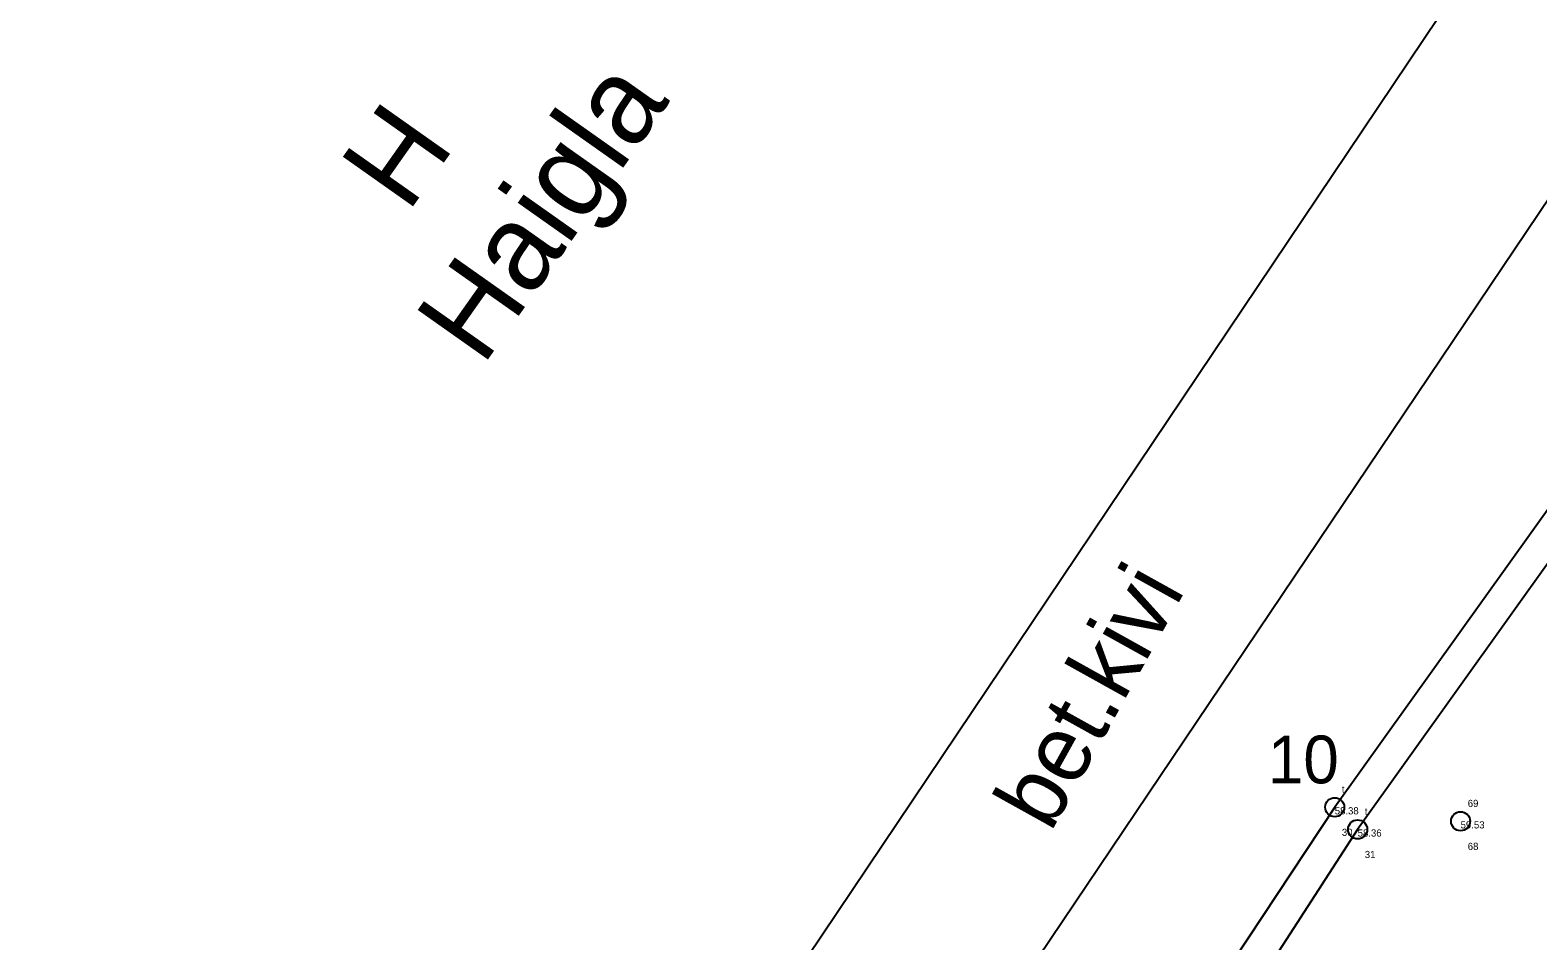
# Model space of a CAD drawing. Extents: x 641428 to 641930, y 6456668 to 6457168.
# Drawn here: x 641529.99 to 641545.78, y 6456911.61 to 6456921.14 of the extents above; entities that cross this region are included whole.
import ezdxf

# ---------------------------------------------------------------- set-up
doc = ezdxf.new("R2010")
doc.units = 0
for name, color, linetype in [('HOONE', 7, 'Continuous'), ('KOORDPUNKT', 7, 'Continuous'), ('MOOTKOOD', 7, 'Continuous'), ('MOOTKORG-EH2000', 7, 'Continuous'), ('MOOTMPUNKT', 7, 'Continuous'), ('MOOTNR', 7, 'Continuous'), ('TEE', 7, 'Continuous'), ('TTRASS', 7, 'Continuous')]:
    doc.layers.add(name, color=color, linetype=linetype)

msp = doc.modelspace()

# ---------------------------------------------------------------- linework, layer by layer
at = {"layer": 'HOONE'}
msp.add_lwpolyline([(641522.178, 6456911.417), (641519.256, 6456913.382), (641531.642, 6456932.214), (641545.683, 6456922.68), (641533.244, 6456904.167), (641533.244, 6456904.167), (641533.244, 6456904.167)], dxfattribs=at)
at = {"layer": 'MOOTMPUNKT'}
for centre in [(641543.654, 6456913.007), (641544.972, 6456912.86), (641543.894, 6456912.775)]:
    msp.add_circle(centre, 0.1, dxfattribs=at)
at = {"layer": 'TEE'}
msp.add_lwpolyline([(641534.917, 6456903.071), (641534.917, 6456903.071), (641547.329, 6456921.51), (641548.939, 6456920.466), (641551.266, 6456923.999), (641560.097, 6456929.658), (641558.948, 6456931.421), (641549.454, 6456925.319), (641539.664, 6456931.887), (641537.81, 6456929.083), (641531.409, 6456933.37), (641517.814, 6456913.244), (641521.663, 6456910.656)], dxfattribs=at)
at = {"layer": 'TTRASS'}
for points in [[(641565.769, 6456938.441), (641561.894, 6456933.81), (641560.642, 6456932.349), (641556.901, 6456928.954), (641554.86, 6456927.156), (641552.834, 6456925.054), (641550.83, 6456922.886), (641548.404, 6456919.603), (641546.237, 6456916.616), (641543.654, 6456913.007), (641541.832, 6456910.256), (641540.363, 6456907.707), (641538.965, 6456906.253), (641537.834, 6456905.872), (641535.225, 6456905.639), (641534.22, 6456905.36)], [(641565.906, 6456938.308), (641562.031, 6456933.677), (641560.854, 6456932.196), (641557.12, 6456928.691), (641555.156, 6456926.978), (641554.91, 6456926.672), (641553.049, 6456924.834), (641551.001, 6456922.672), (641548.719, 6456919.548), (641546.511, 6456916.435), (641543.894, 6456912.775), (641542.212, 6456910.179), (641540.525, 6456907.375), (641539.07, 6456905.963), (641538.189, 6456905.616), (641535.26, 6456905.313), (641534.004, 6456905.033)]]:
    msp.add_lwpolyline(points, dxfattribs=at)

# ---------------------------------------------------------------- texts
at = {"layer": 'HOONE'}
for s, rotation, p in [('Haigla', 54.7963, (641534.729, 6456917.613)), ('H', 234.7963, (641533.711, 6456920.446))]:
    msp.add_text(s, height=0.9, rotation=rotation, dxfattribs=at).set_placement(p)
at = {"layer": 'KOORDPUNKT'}
msp.add_text('10', height=0.5, dxfattribs=at).set_placement((641542.953, 6456913.257))
at = {"layer": 'MOOTKOOD'}
for s, p in [('t', (641543.729, 6456913.157)), ('69', (641545.047, 6456913.01)), ('t', (641543.969, 6456912.925))]:
    msp.add_text(s, height=0.075, dxfattribs=at).set_placement(p)
at = {"layer": 'MOOTKORG-EH2000'}
for s, p in [('58.38', (641543.654, 6456912.932)), ('58.36', (641543.894, 6456912.7)), ('59.53', (641544.972, 6456912.785))]:
    msp.add_text(s, height=0.075, dxfattribs=at).set_placement(p)
at = {"layer": 'MOOTNR'}
for s, p in [('30', (641543.729, 6456912.707)), ('68', (641545.047, 6456912.56)), ('31', (641543.969, 6456912.475))]:
    msp.add_text(s, height=0.075, dxfattribs=at).set_placement(p)
at = {"layer": 'TEE'}
msp.add_text('bet.kivi', height=0.7, rotation=60.9267, dxfattribs=at).set_placement((641540.678, 6456912.734))

doc.saveas('drawing.dxf')
